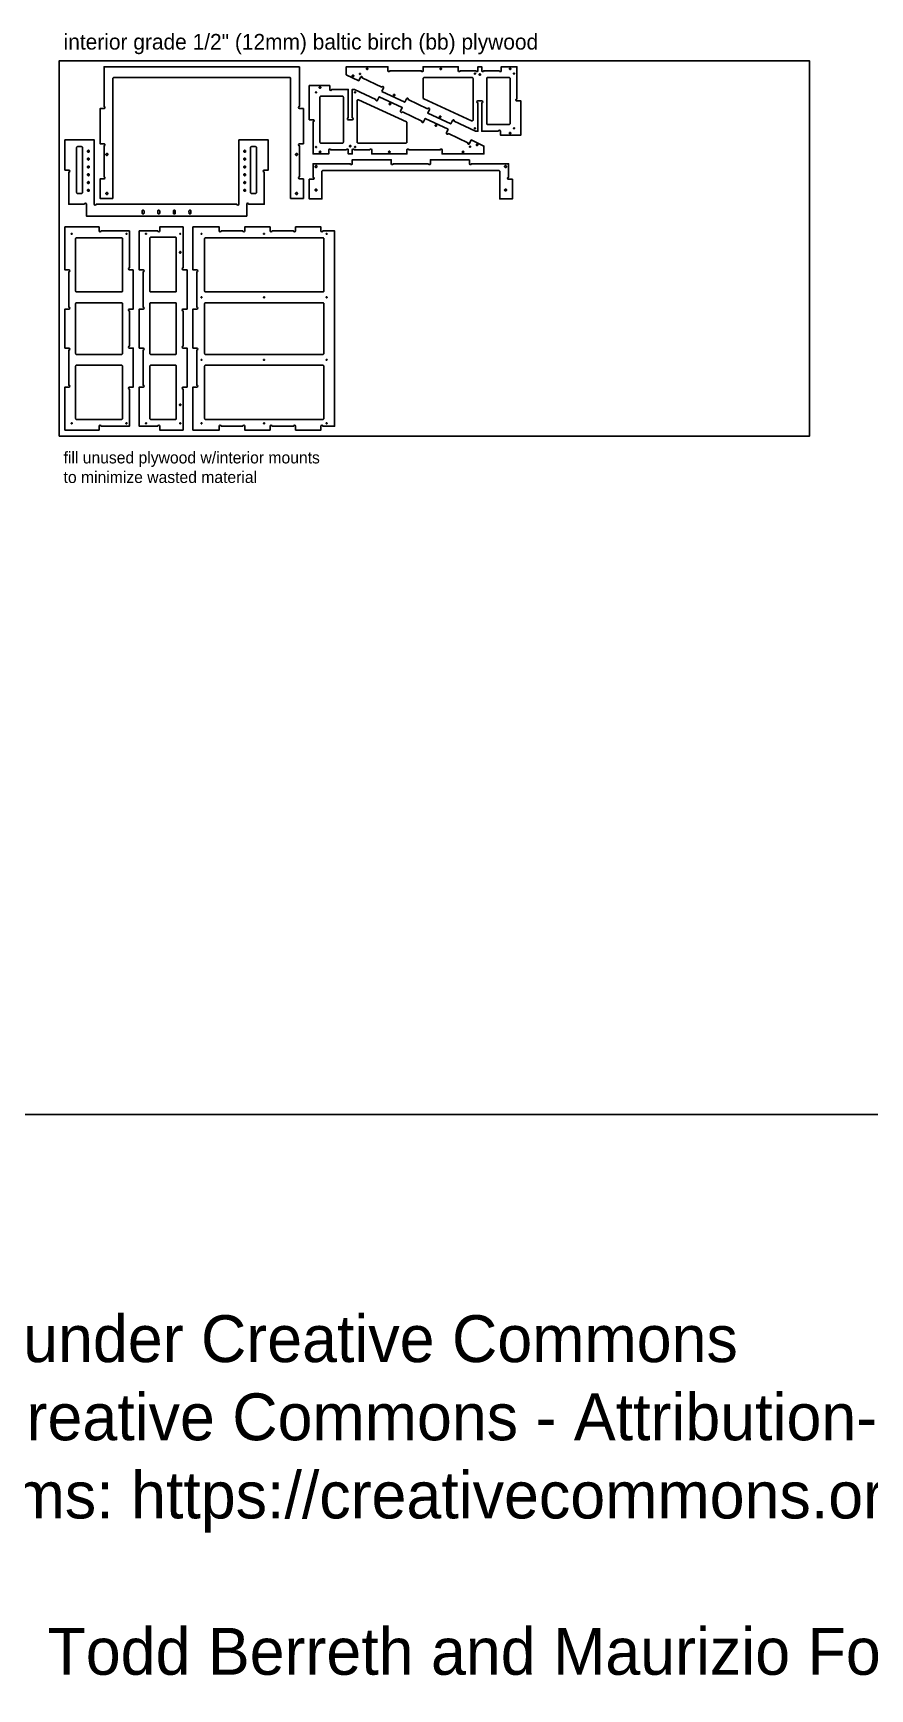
# Model space of a CAD drawing. Header units: inches. Extents: x -747 to 373, y -841 to -415.
# Drawn here: x -629.5 to -522.5, y -840.6 to -628.8 of the extents above; entities that cross this region are included whole.
import ezdxf

# ---------------------------------------------------------------- set-up
doc = ezdxf.new("R2010")
doc.units = ezdxf.units.IN
doc.header["$MEASUREMENT"] = 0
for name, color, linetype in [('T_ANNO', 6, 'Continuous'), ('T_CUT_HOLE_1_4_INCH', 3, 'Continuous'), ('T_CUT_HOLE_1_8_INCH', 1, 'Continuous'), ('T_CUT_HOLE_3_16_INCH', 2, 'Continuous'), ('T_CUT_THRU', 7, 'Continuous')]:
    doc.layers.add(name, color=color, linetype=linetype)

msp = doc.modelspace()

# ---------------------------------------------------------------- linework, layer by layer
at = {"layer": 'T_ANNO'}
for p, q in [((-666.26, -767.12), (252.7, -767.12)), ((372.7, -767.12), (-666.26, -767.12))]:
    msp.add_line(p, q, dxfattribs=at)
msp.add_lwpolyline([(-626.17, -680.31), (-530.17, -680.31), (-530.17, -632.31), (-626.17, -632.31)], close=True, dxfattribs=at)
at = {"layer": 'T_CUT_HOLE_1_4_INCH'}
for points in [[(-622.46, -644), (-622.49, -643.98), (-622.51, -643.96), (-622.53, -643.93), (-622.54, -643.9), (-622.55, -643.87), (-622.54, -643.84), (-622.53, -643.81), (-622.51, -643.78)], [(-622.51, -643.78), (-622.48, -643.77), (-622.45, -643.75), (-622.42, -643.75), (-622.38, -643.76), (-622.35, -643.77), (-622.33, -643.79)], [(-622.32, -643.94), (-622.34, -643.97), (-622.36, -643.99), (-622.39, -644), (-622.43, -644), (-622.46, -644)], [(-622.33, -643.79), (-622.31, -643.82), (-622.3, -643.85), (-622.3, -643.88), (-622.3, -643.91), (-622.32, -643.94)], [(-602.39, -644), (-602.42, -644), (-602.46, -644), (-602.49, -643.98), (-602.51, -643.96), (-602.53, -643.94), (-602.54, -643.91), (-602.55, -643.87), (-602.54, -643.84)], [(-602.36, -643.77), (-602.39, -643.76), (-602.42, -643.75), (-602.45, -643.75), (-602.48, -643.77), (-602.51, -643.79), (-602.53, -643.81), (-602.54, -643.84)], [(-602.36, -643.77), (-602.33, -643.79), (-602.31, -643.82), (-602.3, -643.85), (-602.3, -643.88), (-602.3, -643.91), (-602.31, -643.94), (-602.33, -643.97), (-602.36, -643.99), (-602.39, -644)], [(-622.55, -644.87), (-622.54, -644.84), (-622.53, -644.81), (-622.51, -644.78), (-622.48, -644.77), (-622.45, -644.75), (-622.42, -644.75), (-622.38, -644.76), (-622.35, -644.77), (-622.33, -644.79)], [(-622.36, -644.99), (-622.39, -645), (-622.43, -645), (-622.46, -645), (-622.49, -644.98), (-622.51, -644.96), (-622.53, -644.93), (-622.54, -644.9), (-622.55, -644.87)], [(-622.32, -644.94), (-622.34, -644.97), (-622.36, -644.99)], [(-622.33, -644.79), (-622.31, -644.82), (-622.3, -644.85), (-622.3, -644.88), (-622.3, -644.91), (-622.32, -644.94)], [(-602.39, -645), (-602.42, -645), (-602.46, -645), (-602.49, -644.98), (-602.51, -644.96), (-602.53, -644.94), (-602.54, -644.91), (-602.55, -644.87), (-602.54, -644.84)], [(-602.36, -644.77), (-602.39, -644.76), (-602.42, -644.75), (-602.45, -644.75), (-602.48, -644.77), (-602.51, -644.79), (-602.53, -644.81), (-602.54, -644.84)], [(-602.36, -644.77), (-602.33, -644.79), (-602.31, -644.82), (-602.3, -644.85), (-602.3, -644.88), (-602.3, -644.91), (-602.31, -644.94), (-602.33, -644.97), (-602.36, -644.99), (-602.39, -645)]]:
    msp.add_lwpolyline(points, dxfattribs=at)
for points in [[(-622.42, -645.75), (-622.39, -645.76), (-622.36, -645.77), (-622.33, -645.79), (-622.31, -645.81), (-622.3, -645.84), (-622.3, -645.88), (-622.3, -645.91), (-622.31, -645.94), (-622.33, -645.96), (-622.36, -645.98), (-622.39, -646), (-622.42, -646), (-622.45, -646), (-622.48, -645.98), (-622.51, -645.96), (-622.53, -645.94), (-622.54, -645.91), (-622.55, -645.88), (-622.54, -645.84), (-622.53, -645.81), (-622.51, -645.79), (-622.48, -645.77), (-622.45, -645.76)], [(-620.01, -644.4), (-619.98, -644.39), (-619.96, -644.37), (-619.94, -644.34), (-619.93, -644.31), (-619.92, -644.28), (-619.93, -644.25), (-619.94, -644.22), (-619.96, -644.19), (-619.98, -644.17), (-620.01, -644.16), (-620.05, -644.16), (-620.08, -644.16), (-620.11, -644.17), (-620.13, -644.19), (-620.15, -644.22), (-620.17, -644.25), (-620.17, -644.28), (-620.17, -644.31), (-620.15, -644.34), (-620.13, -644.37), (-620.11, -644.39), (-620.08, -644.4), (-620.05, -644.41)], [(-602.42, -645.75), (-602.39, -645.76), (-602.36, -645.77), (-602.33, -645.79), (-602.31, -645.81), (-602.3, -645.84), (-602.3, -645.88), (-602.3, -645.91), (-602.31, -645.94), (-602.33, -645.96), (-602.36, -645.98), (-602.39, -646), (-602.42, -646), (-602.45, -646), (-602.48, -645.98), (-602.51, -645.96), (-602.53, -645.94), (-602.54, -645.91), (-602.55, -645.88), (-602.54, -645.84), (-602.53, -645.81), (-602.51, -645.79), (-602.48, -645.77), (-602.45, -645.76)], [(-595.83, -644.16), (-595.86, -644.17), (-595.88, -644.19), (-595.9, -644.22), (-595.92, -644.25), (-595.92, -644.28), (-595.92, -644.31), (-595.9, -644.34), (-595.88, -644.37), (-595.86, -644.39), (-595.83, -644.4), (-595.8, -644.41), (-595.76, -644.4), (-595.73, -644.39), (-595.71, -644.37), (-595.69, -644.34), (-595.68, -644.31), (-595.67, -644.28), (-595.68, -644.25), (-595.69, -644.22), (-595.71, -644.19), (-595.73, -644.17), (-595.76, -644.16), (-595.8, -644.16)], [(-593.33, -645.95), (-593.36, -645.94), (-593.38, -645.92), (-593.4, -645.9), (-593.42, -645.87), (-593.42, -645.83), (-593.42, -645.8), (-593.4, -645.77), (-593.38, -645.75), (-593.36, -645.73), (-593.33, -645.71), (-593.3, -645.71), (-593.26, -645.71), (-593.23, -645.73), (-593.21, -645.75), (-593.19, -645.77), (-593.18, -645.8), (-593.17, -645.83), (-593.18, -645.87), (-593.19, -645.9), (-593.21, -645.92), (-593.23, -645.94), (-593.26, -645.95), (-593.3, -645.96)], [(-568.93, -645.87), (-568.94, -645.9), (-568.96, -645.92), (-568.98, -645.94), (-569.01, -645.95), (-569.05, -645.96), (-569.08, -645.95), (-569.11, -645.94), (-569.13, -645.92), (-569.15, -645.9), (-569.17, -645.87), (-569.17, -645.83), (-569.17, -645.8), (-569.15, -645.77), (-569.13, -645.75), (-569.11, -645.73), (-569.08, -645.71), (-569.05, -645.71), (-569.01, -645.71), (-568.98, -645.73), (-568.96, -645.75), (-568.94, -645.77), (-568.93, -645.8), (-568.92, -645.83)], [(-622.42, -646.75), (-622.39, -646.76), (-622.36, -646.77), (-622.33, -646.79), (-622.31, -646.81), (-622.3, -646.84), (-622.3, -646.88), (-622.3, -646.91), (-622.31, -646.94), (-622.33, -646.96), (-622.36, -646.98), (-622.39, -647), (-622.42, -647), (-622.45, -647), (-622.48, -646.98), (-622.51, -646.96), (-622.53, -646.94), (-622.54, -646.91), (-622.55, -646.88), (-622.54, -646.84), (-622.53, -646.81), (-622.51, -646.79), (-622.48, -646.77), (-622.45, -646.76)], [(-622.42, -647.75), (-622.39, -647.76), (-622.36, -647.77), (-622.33, -647.79), (-622.31, -647.81), (-622.3, -647.84), (-622.3, -647.88), (-622.3, -647.91), (-622.31, -647.94), (-622.33, -647.96), (-622.36, -647.98), (-622.39, -648), (-622.42, -648), (-622.45, -648), (-622.48, -647.98), (-622.51, -647.96), (-622.53, -647.94), (-622.54, -647.91), (-622.55, -647.88), (-622.54, -647.84), (-622.53, -647.81), (-622.51, -647.79), (-622.48, -647.77), (-622.45, -647.76)], [(-602.42, -646.75), (-602.39, -646.76), (-602.36, -646.77), (-602.33, -646.79), (-602.31, -646.81), (-602.3, -646.84), (-602.3, -646.88), (-602.3, -646.91), (-602.31, -646.94), (-602.33, -646.96), (-602.36, -646.98), (-602.39, -647), (-602.42, -647), (-602.45, -647), (-602.48, -646.98), (-602.51, -646.96), (-602.53, -646.94), (-602.54, -646.91), (-602.55, -646.88), (-602.54, -646.84), (-602.53, -646.81), (-602.51, -646.79), (-602.48, -646.77), (-602.45, -646.76)], [(-602.42, -647.75), (-602.39, -647.76), (-602.36, -647.77), (-602.33, -647.79), (-602.31, -647.81), (-602.3, -647.84), (-602.3, -647.88), (-602.3, -647.91), (-602.31, -647.94), (-602.33, -647.96), (-602.36, -647.98), (-602.39, -648), (-602.42, -648), (-602.45, -648), (-602.48, -647.98), (-602.51, -647.96), (-602.53, -647.94), (-602.54, -647.91), (-602.55, -647.88), (-602.54, -647.84), (-602.53, -647.81), (-602.51, -647.79), (-602.48, -647.77), (-602.45, -647.76)], [(-622.39, -648.76), (-622.36, -648.77), (-622.33, -648.79), (-622.31, -648.81), (-622.3, -648.84), (-622.3, -648.88), (-622.3, -648.91), (-622.31, -648.94), (-622.33, -648.96), (-622.36, -648.98), (-622.39, -649), (-622.42, -649), (-622.45, -649), (-622.48, -648.98), (-622.51, -648.96), (-622.53, -648.94), (-622.54, -648.91), (-622.55, -648.88), (-622.54, -648.84), (-622.53, -648.81), (-622.51, -648.79), (-622.48, -648.77), (-622.45, -648.76), (-622.42, -648.75)], [(-620.08, -649.16), (-620.11, -649.17), (-620.13, -649.19), (-620.15, -649.22), (-620.17, -649.25), (-620.17, -649.28), (-620.17, -649.31), (-620.15, -649.34), (-620.13, -649.37), (-620.11, -649.39), (-620.08, -649.4), (-620.05, -649.41), (-620.01, -649.4), (-619.98, -649.39), (-619.96, -649.37), (-619.94, -649.34), (-619.93, -649.31), (-619.92, -649.28), (-619.93, -649.25), (-619.94, -649.22), (-619.96, -649.19), (-619.98, -649.17), (-620.01, -649.16), (-620.05, -649.16)], [(-602.39, -648.76), (-602.36, -648.77), (-602.33, -648.79), (-602.31, -648.81), (-602.3, -648.84), (-602.3, -648.88), (-602.3, -648.91), (-602.31, -648.94), (-602.33, -648.96), (-602.36, -648.98), (-602.39, -649), (-602.42, -649), (-602.45, -649), (-602.48, -648.98), (-602.51, -648.96), (-602.53, -648.94), (-602.54, -648.91), (-602.55, -648.88), (-602.54, -648.84), (-602.53, -648.81), (-602.51, -648.79), (-602.48, -648.77), (-602.45, -648.76), (-602.42, -648.75)], [(-595.83, -649.16), (-595.86, -649.17), (-595.88, -649.19), (-595.9, -649.22), (-595.92, -649.25), (-595.92, -649.28), (-595.92, -649.31), (-595.9, -649.34), (-595.88, -649.37), (-595.86, -649.39), (-595.83, -649.4), (-595.8, -649.41), (-595.76, -649.4), (-595.73, -649.39), (-595.71, -649.37), (-595.69, -649.34), (-595.68, -649.31), (-595.67, -649.28), (-595.68, -649.25), (-595.69, -649.22), (-595.71, -649.19), (-595.73, -649.17), (-595.76, -649.16), (-595.8, -649.16)], [(-593.33, -648.95), (-593.36, -648.94), (-593.38, -648.92), (-593.4, -648.9), (-593.42, -648.87), (-593.42, -648.83), (-593.42, -648.8), (-593.4, -648.77), (-593.38, -648.75), (-593.36, -648.73), (-593.33, -648.71), (-593.3, -648.71), (-593.26, -648.71), (-593.23, -648.73), (-593.21, -648.75), (-593.19, -648.77), (-593.18, -648.8), (-593.17, -648.83), (-593.18, -648.87), (-593.19, -648.9), (-593.21, -648.92), (-593.23, -648.94), (-593.26, -648.95), (-593.3, -648.96)], [(-569.08, -648.95), (-569.11, -648.94), (-569.13, -648.92), (-569.15, -648.9), (-569.17, -648.87), (-569.17, -648.83), (-569.17, -648.8), (-569.15, -648.77), (-569.13, -648.75), (-569.11, -648.73), (-569.08, -648.71), (-569.05, -648.71), (-569.01, -648.71), (-568.98, -648.73), (-568.96, -648.75), (-568.94, -648.77), (-568.93, -648.8), (-568.92, -648.83), (-568.93, -648.87), (-568.94, -648.9), (-568.96, -648.92), (-568.98, -648.94), (-569.01, -648.95), (-569.05, -648.96)]]:
    msp.add_lwpolyline(points, close=True, dxfattribs=at)
at = {"layer": 'T_CUT_HOLE_1_8_INCH'}
for points in [[(-587.69, -634.04), (-587.71, -634.03), (-587.72, -634.02), (-587.73, -634.01), (-587.74, -633.99), (-587.74, -633.98), (-587.74, -633.96), (-587.73, -633.94), (-587.72, -633.93), (-587.71, -633.92), (-587.69, -633.92), (-587.68, -633.91), (-587.66, -633.92), (-587.65, -633.92), (-587.63, -633.93), (-587.62, -633.94), (-587.62, -633.96), (-587.61, -633.98), (-587.62, -633.99), (-587.62, -634.01), (-587.63, -634.02), (-587.65, -634.03), (-587.66, -634.04), (-587.68, -634.04)], [(-573.03, -633.96), (-573.04, -633.94), (-573.04, -633.93), (-573.03, -633.91), (-573.02, -633.9), (-573.01, -633.89), (-573, -633.88), (-572.98, -633.88), (-572.96, -633.88), (-572.95, -633.88), (-572.93, -633.89), (-572.92, -633.9), (-572.92, -633.92), (-572.91, -633.93), (-572.91, -633.95), (-572.92, -633.97), (-572.93, -633.98), (-572.94, -633.99), (-572.95, -634), (-572.97, -634), (-572.99, -634), (-573, -633.99), (-573.02, -633.99), (-573.03, -633.97)], [(-567.99, -634), (-568.01, -633.99), (-568.02, -633.98), (-568.03, -633.97), (-568.03, -633.95), (-568.04, -633.94), (-568.03, -633.92), (-568.03, -633.91), (-568.02, -633.89), (-568.01, -633.88), (-567.99, -633.88), (-567.97, -633.88), (-567.96, -633.88), (-567.94, -633.88), (-567.93, -633.89), (-567.92, -633.91), (-567.91, -633.92), (-567.91, -633.94), (-567.91, -633.95), (-567.92, -633.97), (-567.93, -633.98), (-567.94, -633.99), (-567.96, -634), (-567.97, -634)], [(-593.24, -636.3), (-593.24, -636.32), (-593.23, -636.33), (-593.24, -636.35), (-593.24, -636.36), (-593.25, -636.38), (-593.26, -636.39), (-593.28, -636.39), (-593.3, -636.4), (-593.31, -636.39), (-593.33, -636.39), (-593.34, -636.38), (-593.35, -636.37), (-593.36, -636.35), (-593.36, -636.33), (-593.36, -636.32), (-593.35, -636.3), (-593.34, -636.29), (-593.33, -636.28), (-593.31, -636.27), (-593.3, -636.27), (-593.28, -636.27), (-593.27, -636.28), (-593.25, -636.29)], [(-588.26, -636.38), (-588.27, -636.39), (-588.29, -636.4), (-588.3, -636.4), (-588.32, -636.39), (-588.33, -636.38), (-588.35, -636.37), (-588.35, -636.36), (-588.36, -636.34), (-588.36, -636.33), (-588.35, -636.31), (-588.35, -636.3), (-588.34, -636.28), (-588.32, -636.28), (-588.31, -636.27), (-588.29, -636.27), (-588.27, -636.28), (-588.26, -636.28), (-588.25, -636.29), (-588.24, -636.31), (-588.23, -636.32), (-588.23, -636.34), (-588.24, -636.36), (-588.25, -636.37)], [(-573.01, -640.89), (-573, -640.88), (-572.98, -640.88), (-572.97, -640.88), (-572.95, -640.88), (-572.94, -640.89), (-572.93, -640.9), (-572.92, -640.91), (-572.91, -640.93), (-572.91, -640.95), (-572.92, -640.96), (-572.92, -640.98), (-572.94, -640.99), (-572.95, -641), (-572.97, -641), (-572.98, -641), (-573, -641), (-573.01, -640.99), (-573.02, -640.98), (-573.03, -640.96), (-573.04, -640.95), (-573.04, -640.93), (-573.03, -640.92), (-573.02, -640.9)], [(-568.03, -640.97), (-568.03, -640.96), (-568.04, -640.94), (-568.04, -640.92), (-568.03, -640.91), (-568.02, -640.9), (-568.01, -640.88), (-567.99, -640.88), (-567.98, -640.88), (-567.96, -640.88), (-567.94, -640.88), (-567.93, -640.89), (-567.92, -640.91), (-567.91, -640.92), (-567.91, -640.94), (-567.91, -640.95), (-567.92, -640.97), (-567.93, -640.98), (-567.94, -640.99), (-567.96, -641), (-567.97, -641), (-567.99, -641), (-568, -640.99), (-568.02, -640.98)], [(-593.28, -643.27), (-593.27, -643.28), (-593.25, -643.29), (-593.24, -643.3), (-593.24, -643.32), (-593.23, -643.33), (-593.24, -643.35), (-593.24, -643.36), (-593.25, -643.38), (-593.27, -643.39), (-593.28, -643.39), (-593.3, -643.4), (-593.31, -643.39), (-593.33, -643.39), (-593.34, -643.38), (-593.35, -643.36), (-593.36, -643.35), (-593.36, -643.33), (-593.36, -643.32), (-593.35, -643.3), (-593.34, -643.29), (-593.33, -643.28), (-593.31, -643.27), (-593.3, -643.27)], [(-588.24, -643.31), (-588.23, -643.33), (-588.23, -643.34), (-588.24, -643.36), (-588.25, -643.37), (-588.26, -643.38), (-588.28, -643.39), (-588.29, -643.4), (-588.31, -643.39), (-588.32, -643.39), (-588.34, -643.38), (-588.35, -643.37), (-588.36, -643.35), (-588.36, -643.34), (-588.36, -643.32), (-588.35, -643.31), (-588.34, -643.29), (-588.33, -643.28), (-588.32, -643.27), (-588.3, -643.27), (-588.29, -643.27), (-588.27, -643.28), (-588.26, -643.29), (-588.24, -643.3)], [(-573.58, -643.24), (-573.56, -643.24), (-573.55, -643.25), (-573.54, -643.27), (-573.53, -643.28), (-573.53, -643.3), (-573.53, -643.31), (-573.54, -643.33), (-573.55, -643.34), (-573.56, -643.35), (-573.58, -643.36), (-573.59, -643.36), (-573.61, -643.36), (-573.63, -643.35), (-573.64, -643.34), (-573.65, -643.33), (-573.65, -643.31), (-573.66, -643.3), (-573.65, -643.28), (-573.65, -643.27), (-573.64, -643.25), (-573.63, -643.24), (-573.61, -643.24), (-573.59, -643.23)], [(-624.51, -654.39), (-624.5, -654.4), (-624.49, -654.41), (-624.48, -654.43), (-624.48, -654.44), (-624.49, -654.46), (-624.5, -654.47), (-624.51, -654.49), (-624.52, -654.5), (-624.54, -654.5), (-624.55, -654.5), (-624.57, -654.5), (-624.58, -654.49), (-624.59, -654.48), (-624.6, -654.46), (-624.61, -654.45), (-624.61, -654.43), (-624.6, -654.42), (-624.6, -654.4), (-624.59, -654.39), (-624.57, -654.38), (-624.56, -654.38), (-624.54, -654.38), (-624.52, -654.38)], [(-617.59, -654.48), (-617.6, -654.47), (-617.61, -654.45), (-617.61, -654.44), (-617.61, -654.42), (-617.6, -654.41), (-617.59, -654.39), (-617.58, -654.38), (-617.56, -654.38), (-617.55, -654.38), (-617.53, -654.38), (-617.51, -654.38), (-617.5, -654.39), (-617.49, -654.41), (-617.49, -654.42), (-617.48, -654.44), (-617.49, -654.45), (-617.49, -654.47), (-617.5, -654.48), (-617.52, -654.49), (-617.53, -654.5), (-617.55, -654.5), (-617.56, -654.5), (-617.58, -654.49)], [(-614.99, -654.45), (-614.99, -654.47), (-615, -654.48), (-615.02, -654.49), (-615.03, -654.5), (-615.05, -654.5), (-615.06, -654.5), (-615.08, -654.49), (-615.09, -654.48), (-615.1, -654.47), (-615.11, -654.45), (-615.11, -654.44), (-615.11, -654.42), (-615.1, -654.41), (-615.09, -654.39), (-615.08, -654.38), (-615.06, -654.38), (-615.05, -654.38), (-615.03, -654.38), (-615.02, -654.38), (-615, -654.39), (-614.99, -654.41), (-614.99, -654.42), (-614.98, -654.44)], [(-610.61, -654.42), (-610.61, -654.44), (-610.61, -654.45), (-610.62, -654.47), (-610.63, -654.48), (-610.64, -654.49), (-610.65, -654.5), (-610.67, -654.5), (-610.68, -654.5), (-610.7, -654.49), (-610.71, -654.48), (-610.72, -654.47), (-610.73, -654.46), (-610.73, -654.44), (-610.73, -654.43), (-610.73, -654.41), (-610.72, -654.4), (-610.71, -654.39), (-610.69, -654.38), (-610.67, -654.38), (-610.66, -654.38), (-610.64, -654.38), (-610.63, -654.39), (-610.62, -654.4)], [(-607.9, -654.4), (-607.89, -654.41), (-607.89, -654.43), (-607.89, -654.44), (-607.89, -654.46), (-607.9, -654.47), (-607.91, -654.49), (-607.92, -654.5), (-607.94, -654.5), (-607.95, -654.5), (-607.97, -654.5), (-607.98, -654.49), (-608, -654.48), (-608, -654.46), (-608.01, -654.45), (-608.01, -654.43), (-608.01, -654.42), (-608, -654.4), (-607.99, -654.39), (-607.97, -654.38), (-607.96, -654.38), (-607.94, -654.38), (-607.93, -654.38), (-607.91, -654.39)], [(-599.99, -654.39), (-599.98, -654.38), (-599.96, -654.38), (-599.95, -654.38), (-599.93, -654.38), (-599.91, -654.39), (-599.9, -654.4), (-599.89, -654.41), (-599.89, -654.43), (-599.89, -654.44), (-599.89, -654.46), (-599.9, -654.47), (-599.91, -654.48), (-599.92, -654.49), (-599.93, -654.5), (-599.95, -654.5), (-599.97, -654.5), (-599.98, -654.49), (-599.99, -654.48), (-600, -654.47), (-600.01, -654.45), (-600.01, -654.44), (-600.01, -654.42), (-600, -654.4)], [(-591.91, -654.49), (-591.93, -654.5), (-591.94, -654.5), (-591.96, -654.5), (-591.97, -654.5), (-591.99, -654.49), (-592, -654.48), (-592.01, -654.46), (-592.01, -654.45), (-592.01, -654.43), (-592.01, -654.41), (-592, -654.4), (-591.98, -654.39), (-591.97, -654.38), (-591.95, -654.38), (-591.94, -654.38), (-591.92, -654.38), (-591.91, -654.39), (-591.9, -654.4), (-591.89, -654.42), (-591.89, -654.43), (-591.89, -654.45), (-591.89, -654.46), (-591.9, -654.48)], [(-608, -662.53), (-607.99, -662.52), (-607.98, -662.51), (-607.96, -662.5), (-607.94, -662.5), (-607.93, -662.5), (-607.91, -662.51), (-607.9, -662.52), (-607.89, -662.54), (-607.89, -662.55), (-607.89, -662.57), (-607.89, -662.58), (-607.9, -662.6), (-607.91, -662.61), (-607.92, -662.62), (-607.93, -662.62), (-607.95, -662.63), (-607.97, -662.62), (-607.98, -662.62), (-607.99, -662.61), (-608, -662.59), (-608.01, -662.58), (-608.01, -662.56), (-608.01, -662.54)], [(-599.9, -662.61), (-599.92, -662.62), (-599.93, -662.62), (-599.95, -662.63), (-599.96, -662.62), (-599.98, -662.62), (-599.99, -662.61), (-600, -662.59), (-600.01, -662.58), (-600.01, -662.56), (-600.01, -662.55), (-600, -662.53), (-599.99, -662.52), (-599.98, -662.51), (-599.96, -662.5), (-599.95, -662.5), (-599.93, -662.5), (-599.92, -662.51), (-599.9, -662.52), (-599.89, -662.53), (-599.89, -662.55), (-599.89, -662.56), (-599.89, -662.58), (-599.89, -662.59)], [(-591.89, -662.54), (-591.89, -662.55), (-591.89, -662.57), (-591.89, -662.58), (-591.9, -662.6), (-591.91, -662.61), (-591.92, -662.62), (-591.94, -662.62), (-591.95, -662.63), (-591.97, -662.62), (-591.98, -662.62), (-591.99, -662.6), (-592, -662.59), (-592.01, -662.58), (-592.01, -662.56), (-592.01, -662.54), (-592, -662.53), (-591.99, -662.52), (-591.98, -662.51), (-591.96, -662.5), (-591.94, -662.5), (-591.93, -662.5), (-591.91, -662.51), (-591.9, -662.52)], [(-607.89, -670.54), (-607.89, -670.55), (-607.89, -670.57), (-607.89, -670.58), (-607.9, -670.6), (-607.91, -670.61), (-607.92, -670.62), (-607.93, -670.62), (-607.95, -670.63), (-607.97, -670.62), (-607.98, -670.62), (-607.99, -670.61), (-608, -670.59), (-608.01, -670.58), (-608.01, -670.56), (-608.01, -670.54), (-608, -670.53), (-607.99, -670.52), (-607.98, -670.51), (-607.96, -670.5), (-607.94, -670.5), (-607.93, -670.5), (-607.91, -670.51), (-607.9, -670.52)], [(-599.89, -670.58), (-599.89, -670.59), (-599.9, -670.61), (-599.92, -670.62), (-599.93, -670.62), (-599.95, -670.63), (-599.96, -670.62), (-599.98, -670.62), (-599.99, -670.61), (-600, -670.59), (-600.01, -670.58), (-600.01, -670.56), (-600.01, -670.55), (-600, -670.53), (-599.99, -670.52), (-599.98, -670.51), (-599.96, -670.5), (-599.95, -670.5), (-599.93, -670.5), (-599.92, -670.51), (-599.9, -670.52), (-599.89, -670.53), (-599.89, -670.55), (-599.89, -670.56)], [(-591.9, -670.52), (-591.89, -670.54), (-591.89, -670.55), (-591.89, -670.57), (-591.89, -670.58), (-591.9, -670.6), (-591.91, -670.61), (-591.92, -670.62), (-591.94, -670.62), (-591.95, -670.63), (-591.97, -670.62), (-591.98, -670.62), (-591.99, -670.6), (-592, -670.59), (-592.01, -670.58), (-592.01, -670.56), (-592.01, -670.54), (-592, -670.53), (-591.99, -670.52), (-591.98, -670.51), (-591.96, -670.5), (-591.94, -670.5), (-591.93, -670.5), (-591.91, -670.51)], [(-624.56, -678.75), (-624.58, -678.74), (-624.59, -678.73), (-624.6, -678.72), (-624.61, -678.7), (-624.61, -678.69), (-624.61, -678.67), (-624.6, -678.66), (-624.59, -678.64), (-624.58, -678.63), (-624.56, -678.63), (-624.55, -678.63), (-624.53, -678.63), (-624.52, -678.63), (-624.5, -678.64), (-624.49, -678.66), (-624.49, -678.67), (-624.48, -678.69), (-624.49, -678.7), (-624.49, -678.72), (-624.5, -678.73), (-624.52, -678.74), (-624.53, -678.75), (-624.55, -678.75)], [(-617.53, -678.75), (-617.54, -678.75), (-617.56, -678.75), (-617.58, -678.74), (-617.59, -678.73), (-617.6, -678.72), (-617.61, -678.71), (-617.61, -678.69), (-617.61, -678.67), (-617.6, -678.66), (-617.59, -678.65), (-617.58, -678.64), (-617.56, -678.63), (-617.55, -678.63), (-617.53, -678.63), (-617.52, -678.63), (-617.5, -678.64), (-617.49, -678.66), (-617.49, -678.67), (-617.48, -678.69), (-617.49, -678.7), (-617.49, -678.72), (-617.5, -678.73), (-617.51, -678.74)], [(-615.03, -678.75), (-615.05, -678.75), (-615.06, -678.75), (-615.08, -678.74), (-615.09, -678.73), (-615.1, -678.72), (-615.11, -678.7), (-615.11, -678.69), (-615.11, -678.67), (-615.1, -678.66), (-615.09, -678.64), (-615.08, -678.63), (-615.06, -678.63), (-615.05, -678.63), (-615.03, -678.63), (-615.02, -678.63), (-615, -678.64), (-614.99, -678.66), (-614.99, -678.67), (-614.98, -678.69), (-614.99, -678.7), (-614.99, -678.72), (-615, -678.73), (-615.02, -678.74)], [(-610.61, -678.7), (-610.61, -678.72), (-610.62, -678.73), (-610.64, -678.74), (-610.65, -678.75), (-610.67, -678.75), (-610.68, -678.75), (-610.7, -678.75), (-610.71, -678.74), (-610.72, -678.72), (-610.73, -678.71), (-610.73, -678.69), (-610.73, -678.68), (-610.73, -678.66), (-610.72, -678.65), (-610.71, -678.64), (-610.69, -678.63), (-610.68, -678.63), (-610.66, -678.63), (-610.64, -678.63), (-610.63, -678.64), (-610.62, -678.65), (-610.61, -678.67), (-610.61, -678.68)], [(-607.9, -678.73), (-607.92, -678.74), (-607.93, -678.75), (-607.95, -678.75), (-607.96, -678.75), (-607.98, -678.74), (-607.99, -678.73), (-608, -678.72), (-608.01, -678.7), (-608.01, -678.69), (-608.01, -678.67), (-608, -678.66), (-607.99, -678.64), (-607.98, -678.63), (-607.96, -678.63), (-607.95, -678.63), (-607.93, -678.63), (-607.92, -678.63), (-607.9, -678.64), (-607.89, -678.66), (-607.89, -678.67), (-607.89, -678.69), (-607.89, -678.7), (-607.89, -678.72)], [(-599.92, -678.75), (-599.94, -678.75), (-599.95, -678.75), (-599.97, -678.75), (-599.98, -678.74), (-600, -678.73), (-600, -678.71), (-600.01, -678.7), (-600.01, -678.68), (-600.01, -678.67), (-600, -678.65), (-599.99, -678.64), (-599.97, -678.63), (-599.96, -678.63), (-599.94, -678.63), (-599.93, -678.63), (-599.91, -678.64), (-599.9, -678.65), (-599.89, -678.66), (-599.89, -678.68), (-599.89, -678.69), (-599.89, -678.71), (-599.9, -678.72), (-599.91, -678.74)], [(-591.9, -678.65), (-591.89, -678.66), (-591.89, -678.67), (-591.89, -678.69), (-591.89, -678.71), (-591.89, -678.72), (-591.91, -678.73), (-591.92, -678.74), (-591.93, -678.75), (-591.95, -678.75), (-591.97, -678.75), (-591.98, -678.74), (-591.99, -678.73), (-592, -678.72), (-592.01, -678.7), (-592.01, -678.69), (-592.01, -678.67), (-592, -678.66), (-591.99, -678.64), (-591.98, -678.63), (-591.96, -678.63), (-591.95, -678.63), (-591.93, -678.63), (-591.92, -678.64)]]:
    msp.add_lwpolyline(points, close=True, dxfattribs=at)
at = {"layer": 'T_CUT_HOLE_3_16_INCH'}
for points in [[(-586.84, -633.37), (-586.86, -633.35), (-586.86, -633.33), (-586.86, -633.31), (-586.86, -633.28), (-586.85, -633.26), (-586.83, -633.24), (-586.81, -633.23), (-586.79, -633.22), (-586.76, -633.22), (-586.74, -633.22), (-586.72, -633.24), (-586.7, -633.25), (-586.69, -633.27), (-586.68, -633.3), (-586.68, -633.32), (-586.68, -633.34), (-586.69, -633.37), (-586.71, -633.38), (-586.73, -633.4), (-586.75, -633.41), (-586.78, -633.41), (-586.8, -633.4), (-586.82, -633.39)], [(-577.42, -633.37), (-577.43, -633.35), (-577.44, -633.33), (-577.44, -633.31), (-577.44, -633.28), (-577.43, -633.26), (-577.41, -633.24), (-577.39, -633.23), (-577.37, -633.22), (-577.34, -633.22), (-577.32, -633.23), (-577.3, -633.24), (-577.28, -633.25), (-577.26, -633.27), (-577.26, -633.3), (-577.26, -633.32), (-577.26, -633.35), (-577.27, -633.37), (-577.29, -633.39), (-577.31, -633.4), (-577.33, -633.41), (-577.36, -633.41), (-577.38, -633.4), (-577.4, -633.39)], [(-568.41, -633.25), (-568.4, -633.27), (-568.39, -633.29), (-568.39, -633.32), (-568.39, -633.34), (-568.4, -633.36), (-568.42, -633.38), (-568.44, -633.4), (-568.46, -633.4), (-568.48, -633.41), (-568.51, -633.4), (-568.53, -633.39), (-568.55, -633.38), (-568.56, -633.36), (-568.57, -633.34), (-568.57, -633.31), (-568.57, -633.29), (-568.56, -633.26), (-568.55, -633.25), (-568.53, -633.23), (-568.5, -633.22), (-568.48, -633.22), (-568.45, -633.22), (-568.43, -633.23)], [(-592.88, -635.74), (-592.87, -635.76), (-592.85, -635.78), (-592.83, -635.79), (-592.81, -635.8), (-592.78, -635.8), (-592.76, -635.8), (-592.74, -635.78), (-592.72, -635.77), (-592.7, -635.75), (-592.7, -635.72), (-592.7, -635.7), (-592.7, -635.68), (-592.71, -635.65), (-592.73, -635.64), (-592.75, -635.62), (-592.77, -635.62), (-592.8, -635.62), (-592.82, -635.62), (-592.84, -635.63), (-592.86, -635.65), (-592.88, -635.67), (-592.88, -635.69), (-592.88, -635.72)], [(-588.66, -634.25), (-588.64, -634.27), (-588.63, -634.29), (-588.61, -634.3), (-588.58, -634.3), (-588.56, -634.3), (-588.53, -634.3), (-588.51, -634.29), (-588.49, -634.27), (-588.48, -634.25), (-588.48, -634.22), (-588.48, -634.2), (-588.48, -634.18), (-588.49, -634.16), (-588.51, -634.14), (-588.53, -634.13), (-588.56, -634.12), (-588.58, -634.12), (-588.6, -634.13), (-588.63, -634.14), (-588.64, -634.15), (-588.66, -634.18), (-588.66, -634.2), (-588.66, -634.22)], [(-572.43, -634.01), (-572.41, -633.99), (-572.39, -633.98), (-572.37, -633.97), (-572.34, -633.97), (-572.32, -633.97), (-572.3, -633.99), (-572.28, -634), (-572.27, -634.02), (-572.26, -634.05), (-572.26, -634.07), (-572.26, -634.09), (-572.27, -634.12), (-572.29, -634.13), (-572.31, -634.15), (-572.33, -634.16), (-572.36, -634.16), (-572.38, -634.15), (-572.4, -634.14), (-572.42, -634.13), (-572.43, -634.11), (-572.44, -634.08), (-572.44, -634.06), (-572.44, -634.03)], [(-583.76, -637.77), (-583.78, -637.75), (-583.8, -637.73), (-583.82, -637.73), (-583.85, -637.72), (-583.87, -637.73), (-583.89, -637.74), (-583.91, -637.75), (-583.93, -637.77), (-583.93, -637.8), (-583.94, -637.82), (-583.93, -637.85), (-583.92, -637.87), (-583.91, -637.89), (-583.89, -637.9), (-583.86, -637.91), (-583.84, -637.91), (-583.81, -637.91), (-583.79, -637.9), (-583.77, -637.88), (-583.76, -637.86), (-583.75, -637.84), (-583.75, -637.81), (-583.75, -637.79)], [(-583.4, -636.72), (-583.38, -636.74), (-583.37, -636.76), (-583.34, -636.77), (-583.32, -636.78), (-583.3, -636.78), (-583.27, -636.77), (-583.25, -636.76), (-583.23, -636.74), (-583.22, -636.72), (-583.22, -636.7), (-583.22, -636.67), (-583.22, -636.65), (-583.24, -636.63), (-583.25, -636.61), (-583.28, -636.6), (-583.3, -636.59), (-583.32, -636.59), (-583.35, -636.6), (-583.37, -636.61), (-583.39, -636.63), (-583.4, -636.65), (-583.4, -636.68), (-583.4, -636.7)], [(-577.51, -639.5), (-577.49, -639.52), (-577.47, -639.54), (-577.45, -639.55), (-577.42, -639.55), (-577.4, -639.54), (-577.38, -639.53), (-577.36, -639.52), (-577.35, -639.5), (-577.34, -639.47), (-577.34, -639.45), (-577.34, -639.43), (-577.35, -639.4), (-577.37, -639.39), (-577.39, -639.37), (-577.41, -639.36), (-577.43, -639.36), (-577.46, -639.36), (-577.48, -639.38), (-577.5, -639.39), (-577.51, -639.41), (-577.52, -639.43), (-577.52, -639.46), (-577.52, -639.48)], [(-577.87, -640.55), (-577.89, -640.53), (-577.91, -640.51), (-577.93, -640.5), (-577.95, -640.49), (-577.97, -640.49), (-578, -640.5), (-578.02, -640.51), (-578.04, -640.53), (-578.05, -640.55), (-578.05, -640.57), (-578.05, -640.6), (-578.05, -640.62), (-578.03, -640.64), (-578.02, -640.66), (-578, -640.67), (-577.97, -640.68), (-577.95, -640.68), (-577.92, -640.67), (-577.9, -640.66), (-577.89, -640.64), (-577.87, -640.62), (-577.87, -640.6), (-577.87, -640.57)], [(-568.39, -641.53), (-568.4, -641.51), (-568.42, -641.49), (-568.44, -641.48), (-568.47, -641.47), (-568.49, -641.47), (-568.51, -641.48), (-568.54, -641.49), (-568.55, -641.5), (-568.57, -641.52), (-568.57, -641.55), (-568.57, -641.57), (-568.57, -641.6), (-568.56, -641.62), (-568.54, -641.64), (-568.52, -641.65), (-568.5, -641.66), (-568.47, -641.66), (-568.45, -641.65), (-568.43, -641.64), (-568.41, -641.62), (-568.4, -641.6), (-568.39, -641.58), (-568.39, -641.55)], [(-592.86, -644.02), (-592.87, -644), (-592.88, -643.98), (-592.88, -643.96), (-592.88, -643.93), (-592.87, -643.91), (-592.85, -643.89), (-592.83, -643.88), (-592.81, -643.87), (-592.79, -643.86), (-592.76, -643.87), (-592.74, -643.88), (-592.72, -643.89), (-592.71, -643.91), (-592.7, -643.94), (-592.7, -643.96), (-592.7, -643.98), (-592.71, -644.01), (-592.73, -644.03), (-592.75, -644.04), (-592.77, -644.05), (-592.79, -644.05), (-592.82, -644.05), (-592.84, -644.04)], [(-588.84, -643.26), (-588.86, -643.28), (-588.88, -643.29), (-588.9, -643.3), (-588.93, -643.3), (-588.95, -643.3), (-588.97, -643.29), (-588.99, -643.27), (-589.01, -643.25), (-589.01, -643.23), (-589.01, -643.2), (-589.01, -643.18), (-589, -643.16), (-588.98, -643.14), (-588.96, -643.12), (-588.94, -643.12), (-588.92, -643.11), (-588.89, -643.12), (-588.87, -643.13), (-588.85, -643.15), (-588.84, -643.17), (-588.83, -643.19), (-588.83, -643.21), (-588.83, -643.24)], [(-583.85, -643.9), (-583.84, -643.92), (-583.83, -643.94), (-583.83, -643.97), (-583.83, -643.99), (-583.84, -644.01), (-583.86, -644.03), (-583.88, -644.04), (-583.9, -644.05), (-583.93, -644.05), (-583.95, -644.05), (-583.97, -644.04), (-583.99, -644.02), (-584.01, -644), (-584.01, -643.97), (-584.01, -643.95), (-584.01, -643.93), (-584, -643.9), (-583.98, -643.89), (-583.96, -643.87), (-583.94, -643.87), (-583.91, -643.87), (-583.89, -643.87), (-583.87, -643.88)], [(-574.43, -643.9), (-574.42, -643.92), (-574.41, -643.94), (-574.41, -643.97), (-574.41, -643.99), (-574.42, -644.01), (-574.44, -644.03), (-574.46, -644.04), (-574.48, -644.05), (-574.51, -644.05), (-574.53, -644.05), (-574.55, -644.04), (-574.57, -644.02), (-574.58, -644), (-574.59, -643.98), (-574.59, -643.95), (-574.59, -643.93), (-574.58, -643.91), (-574.56, -643.89), (-574.54, -643.87), (-574.52, -643.87), (-574.49, -643.87), (-574.47, -643.87), (-574.45, -643.88)], [(-572.62, -643.02), (-572.63, -643), (-572.64, -642.99), (-572.67, -642.97), (-572.69, -642.97), (-572.71, -642.97), (-572.74, -642.97), (-572.76, -642.99), (-572.78, -643), (-572.79, -643.02), (-572.8, -643.05), (-572.8, -643.07), (-572.79, -643.1), (-572.78, -643.12), (-572.76, -643.13), (-572.74, -643.15), (-572.71, -643.15), (-572.69, -643.15), (-572.67, -643.15), (-572.65, -643.13), (-572.63, -643.12), (-572.62, -643.1), (-572.61, -643.07), (-572.61, -643.05)], [(-610.62, -656.73), (-610.61, -656.75), (-610.59, -656.77), (-610.58, -656.79), (-610.58, -656.81), (-610.58, -656.84), (-610.59, -656.86), (-610.61, -656.88), (-610.62, -656.89), (-610.65, -656.9), (-610.67, -656.91), (-610.7, -656.9), (-610.72, -656.89), (-610.74, -656.88), (-610.75, -656.86), (-610.76, -656.84), (-610.77, -656.81), (-610.76, -656.79), (-610.75, -656.77), (-610.74, -656.75), (-610.72, -656.73), (-610.7, -656.72), (-610.67, -656.72), (-610.65, -656.72)], [(-610.75, -676.36), (-610.76, -676.34), (-610.77, -676.31), (-610.76, -676.29), (-610.75, -676.27), (-610.74, -676.25), (-610.72, -676.23), (-610.7, -676.22), (-610.67, -676.22), (-610.65, -676.22), (-610.62, -676.23), (-610.61, -676.25), (-610.59, -676.27), (-610.58, -676.29), (-610.58, -676.31), (-610.58, -676.34), (-610.59, -676.36), (-610.61, -676.38), (-610.62, -676.39), (-610.65, -676.4), (-610.67, -676.41), (-610.7, -676.4), (-610.72, -676.39), (-610.74, -676.38)]]:
    msp.add_lwpolyline(points, close=True, dxfattribs=at)
at = {"layer": 'T_CUT_THRU'}
for points in [[(-595.42, -633.06), (-595.42, -638.16, 1), (-595.42, -638.41), (-594.92, -638.41), (-594.92, -642.91), (-595.42, -642.91, 1), (-595.42, -643.16), (-595.42, -647.16, 1), (-595.42, -647.41), (-594.92, -647.41), (-594.92, -649.91), (-596.55, -649.91), (-596.55, -634.56, 0.414214), (-596.67, -634.44), (-619.17, -634.44, 0.414214), (-619.3, -634.56), (-619.3, -649.91), (-620.92, -649.91), (-620.92, -647.41), (-620.42, -647.41, 1), (-620.42, -647.16), (-620.42, -643.16, 1), (-620.42, -642.91), (-620.92, -642.91), (-620.92, -638.41), (-620.42, -638.41, 1), (-620.42, -638.16), (-620.42, -633.06)], [(-584.89, -636.22), (-584.67, -635.77, 1), (-584.9, -635.66), (-587.39, -634.49, 1), (-587.61, -634.38), (-587.83, -634.84), (-589.44, -634.08), (-589.44, -633.06), (-584.1, -633.06), (-584.1, -633.56, 1), (-583.85, -633.56), (-579.85, -633.56, 1), (-579.6, -633.56), (-579.6, -633.06), (-575.1, -633.06), (-575.1, -633.56, 1), (-574.85, -633.56), (-572.85, -633.56, 1), (-572.6, -633.56), (-572.6, -633.06), (-572.1, -633.06), (-572.1, -633.56, 1), (-571.85, -633.56), (-569.85, -633.56, 1), (-569.6, -633.56), (-569.6, -633.06), (-567.6, -633.06), (-567.6, -637.19, 1), (-567.6, -637.44), (-567.1, -637.44), (-567.1, -641.81), (-569.72, -641.81), (-569.72, -641.31, 1), (-569.97, -641.31), (-572.1, -641.31), (-572.1, -637.69, 1), (-572.1, -637.44), (-572.6, -637.44, 1), (-572.6, -637.69), (-572.6, -641.31), (-572.89, -641.31), (-575.63, -640.03, 1), (-575.85, -639.92), (-576.06, -640.37), (-579.01, -638.99), (-578.79, -638.54, 1), (-579.02, -638.43), (-581.51, -637.26, 1), (-581.73, -637.15), (-581.95, -637.6)], [(-576.38, -641.05), (-576.6, -641.5, 1), (-576.37, -641.61), (-573.88, -642.78, 1), (-573.66, -642.89), (-573.44, -642.43), (-571.83, -643.2), (-571.83, -644.21), (-577.17, -644.21), (-577.17, -643.71, 1), (-577.42, -643.71), (-581.42, -643.71, 1), (-581.67, -643.71), (-581.67, -644.21), (-586.17, -644.21), (-586.17, -643.71, 1), (-586.42, -643.71), (-588.42, -643.71, 1), (-588.67, -643.71), (-588.67, -644.21), (-589.17, -644.21), (-589.17, -643.71, 1), (-589.42, -643.71), (-591.42, -643.71, 1), (-591.67, -643.71), (-591.67, -644.21), (-593.67, -644.21), (-593.67, -640.08, 1), (-593.67, -639.83), (-594.17, -639.83), (-594.17, -635.46), (-591.55, -635.46), (-591.55, -635.96, 1), (-591.3, -635.96), (-589.17, -635.96), (-589.17, -639.58, 1), (-589.17, -639.83), (-588.67, -639.83, 1), (-588.67, -639.58), (-588.67, -635.96), (-588.38, -635.96), (-585.65, -637.25, 1), (-585.42, -637.35), (-585.21, -636.9), (-582.27, -638.28), (-582.48, -638.74, 1), (-582.25, -638.84), (-579.76, -640.01, 1), (-579.54, -640.12), (-579.32, -639.67)], [(-579.6, -634.56), (-579.6, -637.05, 0.293065), (-579.53, -637.17), (-573.4, -639.98, 0.546713), (-573.22, -639.87), (-573.22, -634.56, 0.414214), (-573.35, -634.44), (-579.47, -634.44, 0.414214)], [(-568.47, -634.56, 0.414214), (-568.6, -634.44), (-571.35, -634.44, 0.414214), (-571.47, -634.56), (-571.47, -640.31, 0.414214), (-571.35, -640.44), (-568.6, -640.44, 0.414214), (-568.47, -640.31)], [(-592.8, -642.71, 0.414214), (-592.67, -642.83), (-589.92, -642.83, 0.414214), (-589.8, -642.71), (-589.8, -636.96, 0.414214), (-589.92, -636.83), (-592.67, -636.83, 0.414214), (-592.8, -636.96)], [(-581.67, -642.71), (-581.67, -640.22, 0.293065), (-581.74, -640.1), (-587.87, -637.29, 0.546713), (-588.05, -637.4), (-588.05, -642.71, 0.414214), (-587.92, -642.83), (-581.8, -642.83, 0.414214)], [(-623.17, -643.41, 0.414214), (-623.3, -643.28), (-623.8, -643.28, 0.414214), (-623.92, -643.41), (-623.92, -649.16, 0.414214), (-623.8, -649.28), (-623.3, -649.28, 0.414214), (-623.17, -649.16)], [(-600.92, -643.41, 0.414214), (-601.05, -643.28), (-601.55, -643.28, 0.414214), (-601.67, -643.41), (-601.67, -649.16, 0.414214), (-601.55, -649.28), (-601.05, -649.28, 0.414214), (-600.92, -649.16)], [(-573.67, -644.96), (-573.67, -645.46, 1), (-573.42, -645.46), (-568.67, -645.46), (-568.67, -647.21, 1), (-568.67, -647.46), (-568.17, -647.46), (-568.17, -649.96), (-569.8, -649.96), (-569.8, -646.46, 0.414214), (-569.92, -646.33), (-592.42, -646.33, 0.414214), (-592.55, -646.46), (-592.55, -649.96), (-594.17, -649.96), (-594.17, -647.46), (-593.67, -647.46, 1), (-593.67, -647.21), (-593.67, -645.46), (-588.92, -645.46, 1), (-588.67, -645.46), (-588.67, -644.96), (-583.67, -644.96), (-583.67, -645.46, 1), (-583.42, -645.46), (-578.92, -645.46, 1), (-578.67, -645.46), (-578.67, -644.96)], [(-616.67, -659.06), (-616.67, -664.06), (-617.17, -664.06, 1), (-617.17, -664.31), (-617.17, -668.81, 1), (-617.17, -669.06), (-616.67, -669.06), (-616.67, -674.06), (-617.17, -674.06, 1), (-617.17, -674.31), (-617.17, -679.06), (-620.8, -679.06, 1), (-621.05, -679.06), (-621.05, -679.56), (-625.42, -679.56), (-625.42, -674.06), (-624.92, -674.06, 1), (-624.92, -673.81), (-624.92, -669.31, 1), (-624.92, -669.06), (-625.42, -669.06), (-625.42, -664.06), (-624.92, -664.06, 1), (-624.92, -663.81), (-624.92, -659.31, 1), (-624.92, -659.06), (-625.42, -659.06), (-625.42, -653.56), (-621.05, -653.56), (-621.05, -654.06, 1), (-620.8, -654.06), (-617.17, -654.06), (-617.17, -658.81, 1), (-617.17, -659.06)], [(-613.3, -679.06, 1), (-613.55, -679.06), (-615.92, -679.06), (-615.92, -674.06), (-615.42, -674.06, 1), (-615.42, -673.81), (-615.42, -669.31, 1), (-615.42, -669.06), (-615.92, -669.06), (-615.92, -664.06), (-615.42, -664.06, 1), (-615.42, -663.81), (-615.42, -659.31, 1), (-615.42, -659.06), (-615.92, -659.06), (-615.92, -654.06), (-613.55, -654.06, 1), (-613.3, -654.06), (-613.3, -653.56), (-610.3, -653.56), (-610.3, -658.81, 1), (-610.3, -659.06), (-609.8, -659.06), (-609.8, -664.06), (-610.3, -664.06, 1), (-610.3, -664.31), (-610.3, -668.81, 1), (-610.3, -669.06), (-609.8, -669.06), (-609.8, -674.06), (-610.3, -674.06, 1), (-610.3, -674.31), (-610.3, -679.56), (-613.3, -679.56)], [(-609.05, -679.56), (-609.05, -674.06), (-608.55, -674.06, 1), (-608.55, -673.81), (-608.55, -669.31, 1), (-608.55, -669.06), (-609.05, -669.06), (-609.05, -664.06), (-608.55, -664.06, 1), (-608.55, -663.81), (-608.55, -659.31, 1), (-608.55, -659.06), (-609.05, -659.06), (-609.05, -653.56), (-605.67, -653.56), (-605.67, -654.06, 1), (-605.42, -654.06), (-602.67, -654.06, 1), (-602.42, -654.06), (-602.42, -653.56), (-599.17, -653.56), (-599.17, -654.06, 1), (-598.92, -654.06), (-596.17, -654.06, 1), (-595.92, -654.06), (-595.92, -653.56), (-592.67, -653.56), (-592.67, -654.06, 1), (-592.42, -654.06), (-590.92, -654.06), (-590.92, -679.06), (-592.42, -679.06, 1), (-592.67, -679.06), (-592.67, -679.56), (-595.92, -679.56), (-595.92, -679.06, 1), (-596.17, -679.06), (-598.92, -679.06, 1), (-599.17, -679.06), (-599.17, -679.56), (-602.42, -679.56), (-602.42, -679.06, 1), (-602.67, -679.06), (-605.42, -679.06, 1), (-605.67, -679.06), (-605.67, -679.56)], [(-623.92, -654.94, 0.414214), (-624.05, -655.06), (-624.05, -661.75, 0.414214), (-623.92, -661.88), (-618.17, -661.88, 0.414214), (-618.05, -661.75), (-618.05, -655.06, 0.414214), (-618.17, -654.94)], [(-614.42, -654.86, 0.414214), (-614.55, -654.99), (-614.55, -661.75, 0.414214), (-614.42, -661.88), (-611.3, -661.88, 0.414214), (-611.17, -661.75), (-611.17, -654.99, 0.414214), (-611.3, -654.86)], [(-592.3, -655.06, 0.414214), (-592.42, -654.94), (-607.42, -654.94, 0.414214), (-607.55, -655.06), (-607.55, -661.75, 0.414214), (-607.42, -661.88), (-592.42, -661.88, 0.414214), (-592.3, -661.75)], [(-624.05, -669.75, 0.414214), (-623.92, -669.88), (-618.17, -669.88, 0.414214), (-618.05, -669.75), (-618.05, -663.38, 0.414214), (-618.17, -663.25), (-623.92, -663.25, 0.414214), (-624.05, -663.38)], [(-614.42, -669.88), (-611.3, -669.88, 0.414214), (-611.17, -669.75), (-611.17, -663.38, 0.414214), (-611.3, -663.25), (-614.42, -663.25, 0.414214), (-614.55, -663.38), (-614.55, -669.75, 0.414214)], [(-607.55, -669.75, 0.414214), (-607.42, -669.88), (-592.42, -669.88, 0.414214), (-592.3, -669.75), (-592.3, -663.38, 0.414214), (-592.42, -663.25), (-607.42, -663.25, 0.414214), (-607.55, -663.38)], [(-618.05, -671.38, 0.414214), (-618.17, -671.25), (-623.92, -671.25, 0.414214), (-624.05, -671.38), (-624.05, -678.06, 0.414214), (-623.92, -678.19), (-618.17, -678.19, 0.414214), (-618.05, -678.06)], [(-614.55, -678.06, 0.414214), (-614.42, -678.19), (-611.3, -678.19, 0.414214), (-611.17, -678.06), (-611.17, -671.38, 0.414214), (-611.3, -671.25), (-614.42, -671.25, 0.414214), (-614.55, -671.38)], [(-592.42, -671.25), (-607.42, -671.25, 0.414214), (-607.55, -671.38), (-607.55, -678.06, 0.414214), (-607.42, -678.19), (-592.42, -678.19, 0.414214), (-592.3, -678.06), (-592.3, -671.38, 0.414214)]]:
    msp.add_lwpolyline(points, format="xyb", close=True, dxfattribs=at)
msp.add_lwpolyline([(-621.67, -650.66), (-621.67, -642.41), (-625.42, -642.41), (-625.42, -646.28), (-624.92, -646.28, -1), (-624.92, -646.53), (-624.92, -650.66), (-622.92, -650.66, -1), (-622.67, -650.66), (-622.67, -652.16), (-602.17, -652.16), (-602.17, -650.66, -1), (-601.92, -650.66), (-599.92, -650.66), (-599.92, -646.53, -1), (-599.92, -646.28), (-599.42, -646.28), (-599.42, -642.41), (-603.17, -642.41), (-603.17, -650.66)], format="xyb", dxfattribs=at)
msp.add_lwpolyline([(-603.42, -650.66), (-621.42, -650.66)], dxfattribs=at)
for points in [[(-615.3, -651.81), (-615.31, -651.84), (-615.33, -651.87), (-615.36, -651.89), (-615.39, -651.9), (-615.42, -651.91), (-615.45, -651.9), (-615.48, -651.89), (-615.51, -651.87), (-615.53, -651.84), (-615.54, -651.81), (-615.55, -651.78), (-615.55, -651.53), (-615.54, -651.5), (-615.53, -651.47), (-615.51, -651.44), (-615.48, -651.42), (-615.45, -651.41), (-615.42, -651.41), (-615.39, -651.41), (-615.36, -651.42), (-615.33, -651.44), (-615.31, -651.47), (-615.3, -651.5), (-615.3, -651.53), (-615.3, -651.78)], [(-613.48, -651.42), (-613.45, -651.41), (-613.42, -651.41), (-613.39, -651.41), (-613.36, -651.42), (-613.33, -651.44), (-613.31, -651.47), (-613.3, -651.5), (-613.3, -651.53), (-613.3, -651.78), (-613.3, -651.81), (-613.31, -651.84), (-613.33, -651.87), (-613.36, -651.89), (-613.39, -651.9), (-613.42, -651.91), (-613.45, -651.9), (-613.48, -651.89), (-613.51, -651.87), (-613.53, -651.84), (-613.54, -651.81), (-613.55, -651.78), (-613.55, -651.53), (-613.54, -651.5), (-613.53, -651.47), (-613.51, -651.44)], [(-611.31, -651.84), (-611.33, -651.87), (-611.36, -651.89), (-611.39, -651.9), (-611.42, -651.91), (-611.45, -651.9), (-611.48, -651.89), (-611.51, -651.87), (-611.53, -651.84), (-611.54, -651.81), (-611.55, -651.78), (-611.55, -651.53), (-611.54, -651.5), (-611.53, -651.47), (-611.51, -651.44), (-611.48, -651.42), (-611.45, -651.41), (-611.42, -651.41), (-611.39, -651.41), (-611.36, -651.42), (-611.33, -651.44), (-611.31, -651.47), (-611.3, -651.5), (-611.3, -651.53), (-611.3, -651.78), (-611.3, -651.81)], [(-609.53, -651.85), (-609.54, -651.82), (-609.54, -651.79), (-609.55, -651.56), (-609.55, -651.54), (-609.55, -651.53), (-609.54, -651.49), (-609.52, -651.47), (-609.5, -651.44), (-609.47, -651.43), (-609.44, -651.42), (-609.4, -651.42), (-609.37, -651.43), (-609.35, -651.44), (-609.32, -651.47), (-609.31, -651.49), (-609.3, -651.53), (-609.3, -651.54), (-609.3, -651.79), (-609.3, -651.82), (-609.32, -651.85), (-609.34, -651.87), (-609.36, -651.89), (-609.39, -651.9), (-609.42, -651.91), (-609.45, -651.9), (-609.48, -651.89), (-609.51, -651.87)]]:
    msp.add_lwpolyline(points, close=True, dxfattribs=at)
for centre in [(-621.55, -650.66), (-603.3, -650.66)]:
    msp.add_arc(centre, 0.125, 180, 0, dxfattribs=at)

# ---------------------------------------------------------------- texts
at = {"layer": 'T_ANNO', "attachment_point": 1}
for s, width, heights, insert, char_height in [('\\A1;interior grade 1/2" (12mm) baltic birch (bb) plywood ', 97.9339, [0], (-625.59, -628.86), 2), ('\\A1;fill unused plywood w/interior mounts\\Pto minimize wasted material', 96.7471, [21.17], (-625.59, -682.32), 1.5), ('Published under Creative Commons \\PLicense: Creative Commons - Attribution-ShareAlike International\\PFor full terms: https://creativecommons.org/licenses/by-sa/4.0/\\P\\PDesigners: Todd Berreth and Maurizio Forte ', 487.7502, [88.09], (-668.23, -792.82), 6)]:
    msp.add_mtext_dynamic_manual_height_columns(s, width=width, gutter_width=50, heights=heights, dxfattribs=dict(at, insert=insert, char_height=char_height))

doc.saveas('drawing.dxf')
